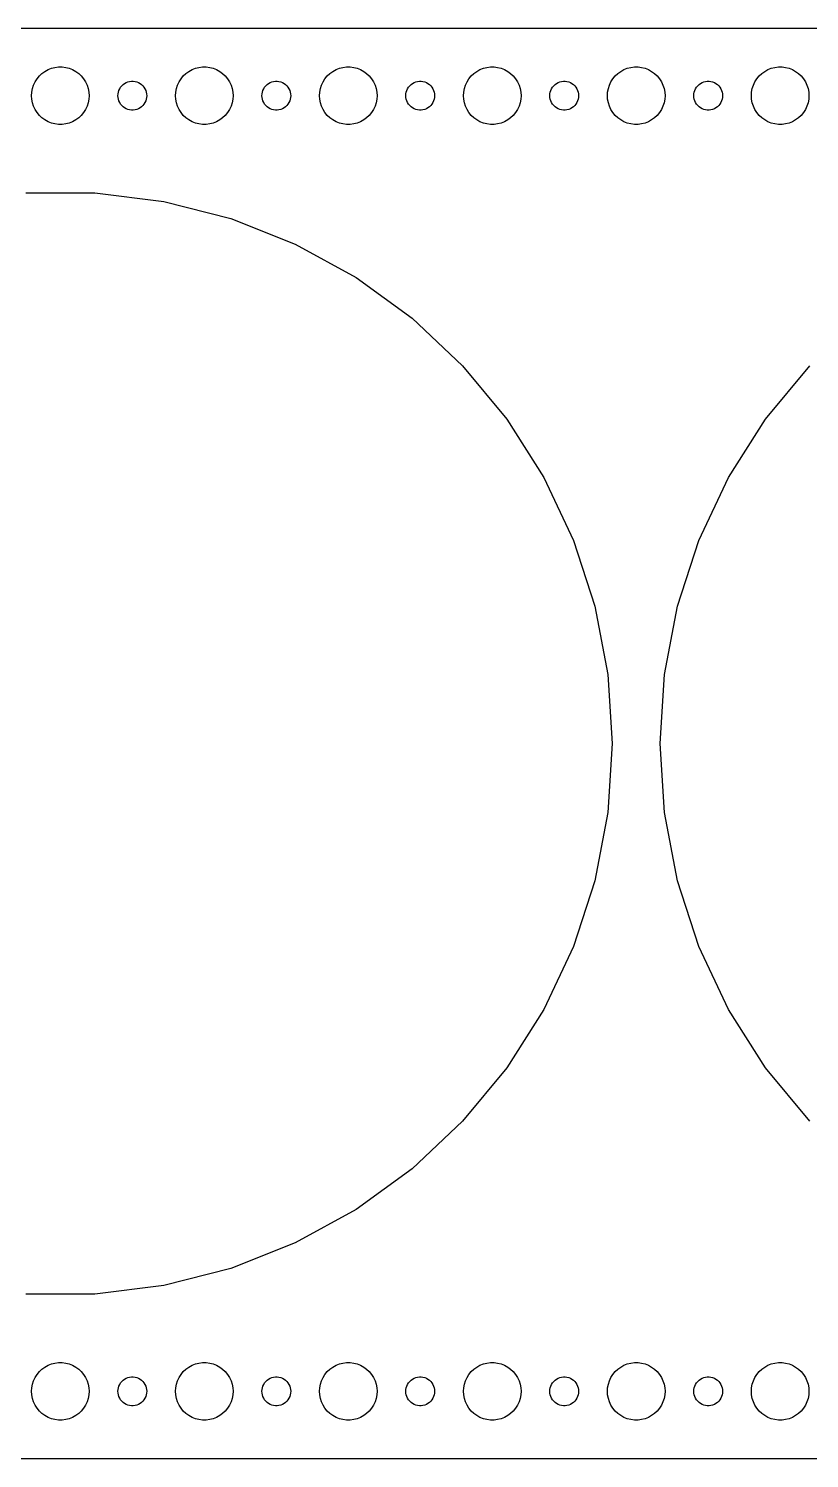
# Model space of a CAD drawing. Header units: metres. Extents: x -307 to 307, y -74 to 74.
# Drawn here: x -3.3 to 78, y -74.5 to 74.5 of the extents above; entities that cross this region are included whole.
import ezdxf

# ---------------------------------------------------------------- set-up
doc = ezdxf.new("R2010")
doc.units = ezdxf.units.M

msp = doc.modelspace()

# ---------------------------------------------------------------- linework, layer by layer
for p, q in [((302.314, 74.4901), (-302.314, 74.4901)), ((-1.9123, 69.8115), (-1.6075, 70.033)), ((-1.6075, 70.033), (-1.2773, 70.2145)), ((-1.2773, 70.2145), (-0.927, 70.3532)), ((-0.927, 70.3532), (-0.5621, 70.4469)), ((-0.5621, 70.4469), (-0.1884, 70.4941)), ((-0.1884, 70.4941), (0.1884, 70.4941)), ((0.1884, 70.4941), (0.5621, 70.4469)), ((0.5621, 70.4469), (0.927, 70.3532)), ((0.927, 70.3532), (1.2773, 70.2145)), ((1.2773, 70.2145), (1.6075, 70.033)), ((1.6075, 70.033), (1.9123, 69.8115)), ((13.0877, 69.8115), (13.3925, 70.033)), ((13.3925, 70.033), (13.7227, 70.2145)), ((13.7227, 70.2145), (14.0729, 70.3532)), ((14.0729, 70.3532), (14.4379, 70.4469)), ((14.4379, 70.4469), (14.8116, 70.4941)), ((14.8116, 70.4941), (15.1884, 70.4941)), ((15.1884, 70.4941), (15.5621, 70.4469)), ((15.5621, 70.4469), (15.927, 70.3532)), ((15.927, 70.3532), (16.2773, 70.2145)), ((16.2773, 70.2145), (16.6075, 70.033)), ((16.6075, 70.033), (16.9123, 69.8115)), ((28.0877, 69.8115), (28.3925, 70.033)), ((28.3925, 70.033), (28.7227, 70.2145)), ((28.7227, 70.2145), (29.0729, 70.3532)), ((29.0729, 70.3532), (29.4379, 70.4469)), ((29.4379, 70.4469), (29.8116, 70.4941)), ((29.8116, 70.4941), (30.1884, 70.4941)), ((30.1884, 70.4941), (30.5621, 70.4469)), ((30.5621, 70.4469), (30.927, 70.3532)), ((30.927, 70.3532), (31.2773, 70.2145)), ((31.2773, 70.2145), (31.6075, 70.033)), ((31.6075, 70.033), (31.9123, 69.8115)), ((43.0877, 69.8115), (43.3925, 70.033)), ((43.3925, 70.033), (43.7227, 70.2145)), ((43.7227, 70.2145), (44.0729, 70.3532)), ((44.0729, 70.3532), (44.4379, 70.4469)), ((44.4379, 70.4469), (44.8116, 70.4941)), ((44.8116, 70.4941), (45.1884, 70.4941)), ((45.1884, 70.4941), (45.5621, 70.4469)), ((45.5621, 70.4469), (45.927, 70.3532)), ((45.927, 70.3532), (46.2773, 70.2145)), ((46.2773, 70.2145), (46.6075, 70.033)), ((46.6075, 70.033), (46.9123, 69.8115)), ((58.0877, 69.8115), (58.3925, 70.033)), ((58.3925, 70.033), (58.7227, 70.2145)), ((58.7227, 70.2145), (59.0729, 70.3532)), ((59.0729, 70.3532), (59.4379, 70.4469)), ((59.4379, 70.4469), (59.8116, 70.4941)), ((59.8116, 70.4941), (60.1884, 70.4941)), ((60.1884, 70.4941), (60.5621, 70.4469)), ((60.5621, 70.4469), (60.927, 70.3532)), ((60.927, 70.3532), (61.2773, 70.2145)), ((61.2773, 70.2145), (61.6075, 70.033)), ((61.6075, 70.033), (61.9123, 69.8115)), ((73.0877, 69.8115), (73.3925, 70.033)), ((73.3925, 70.033), (73.7227, 70.2145)), ((73.7227, 70.2145), (74.073, 70.3532)), ((74.073, 70.3532), (74.4379, 70.4469)), ((74.4379, 70.4469), (74.8116, 70.4941)), ((74.8116, 70.4941), (75.1884, 70.4941)), ((75.1884, 70.4941), (75.5621, 70.4469)), ((75.5621, 70.4469), (75.927, 70.3532)), ((75.927, 70.3532), (76.2773, 70.2145)), ((76.2773, 70.2145), (76.6075, 70.033)), ((76.6075, 70.033), (76.9123, 69.8115)), ((-2.9057, 68.2461), (-2.7893, 68.6044)), ((-2.7893, 68.6044), (-2.6289, 68.9453)), ((-2.6289, 68.9453), (-2.427, 69.2634)), ((-2.427, 69.2634), (-2.1869, 69.5536)), ((-2.1869, 69.5536), (-1.9123, 69.8115)), ((1.9123, 69.8115), (2.1869, 69.5536)), ((2.1869, 69.5536), (2.427, 69.2634)), ((2.427, 69.2634), (2.6289, 68.9453)), ((2.6289, 68.9453), (2.7893, 68.6044)), ((2.7893, 68.6044), (2.9057, 68.2461)), ((6.4065, 68.5268), (6.5438, 68.6558)), ((6.5438, 68.6558), (6.6963, 68.7665)), ((6.6963, 68.7665), (6.8613, 68.8572)), ((6.8613, 68.8572), (7.0365, 68.9266)), ((7.0365, 68.9266), (7.2189, 68.9734)), ((7.2189, 68.9734), (7.4058, 68.997)), ((7.4058, 68.997), (7.5942, 68.997)), ((7.5942, 68.997), (7.7811, 68.9734)), ((7.7811, 68.9734), (7.9635, 68.9266)), ((7.9635, 68.9266), (8.1387, 68.8572)), ((8.1387, 68.8572), (8.3037, 68.7665)), ((8.3037, 68.7665), (8.4561, 68.6558)), ((8.4561, 68.6558), (8.5934, 68.5268)), ((12.0942, 68.2461), (12.2107, 68.6044)), ((12.2107, 68.6044), (12.3711, 68.9453)), ((12.3711, 68.9453), (12.5729, 69.2634)), ((12.5729, 69.2634), (12.8131, 69.5536)), ((12.8131, 69.5536), (13.0877, 69.8115)), ((16.9123, 69.8115), (17.1869, 69.5536)), ((17.1869, 69.5536), (17.427, 69.2634)), ((17.427, 69.2634), (17.6289, 68.9453)), ((17.6289, 68.9453), (17.7893, 68.6044)), ((17.7893, 68.6044), (17.9057, 68.2461)), ((21.4065, 68.5268), (21.5439, 68.6558)), ((21.5439, 68.6558), (21.6963, 68.7665)), ((21.6963, 68.7665), (21.8613, 68.8572)), ((21.8613, 68.8572), (22.0365, 68.9266)), ((22.0365, 68.9266), (22.2189, 68.9734)), ((22.2189, 68.9734), (22.4058, 68.997)), ((22.4058, 68.997), (22.5942, 68.997)), ((22.5942, 68.997), (22.7811, 68.9734)), ((22.7811, 68.9734), (22.9635, 68.9266)), ((22.9635, 68.9266), (23.1387, 68.8572)), ((23.1387, 68.8572), (23.3037, 68.7665)), ((23.3037, 68.7665), (23.4561, 68.6558)), ((23.4561, 68.6558), (23.5934, 68.5268)), ((27.0942, 68.2461), (27.2107, 68.6044)), ((27.2107, 68.6044), (27.3711, 68.9453)), ((27.3711, 68.9453), (27.5729, 69.2634)), ((27.5729, 69.2634), (27.8131, 69.5536)), ((27.8131, 69.5536), (28.0877, 69.8115)), ((31.9123, 69.8115), (32.1869, 69.5536)), ((32.1869, 69.5536), (32.427, 69.2634)), ((32.427, 69.2634), (32.6289, 68.9453)), ((32.6289, 68.9453), (32.7893, 68.6044)), ((32.7893, 68.6044), (32.9057, 68.2461)), ((36.4065, 68.5268), (36.5439, 68.6558)), ((36.5439, 68.6558), (36.6963, 68.7665)), ((36.6963, 68.7665), (36.8613, 68.8572)), ((36.8613, 68.8572), (37.0365, 68.9266)), ((37.0365, 68.9266), (37.2189, 68.9734)), ((37.2189, 68.9734), (37.4058, 68.997)), ((37.4058, 68.997), (37.5942, 68.997)), ((37.5942, 68.997), (37.7811, 68.9734)), ((37.7811, 68.9734), (37.9635, 68.9266)), ((37.9635, 68.9266), (38.1387, 68.8572)), ((38.1387, 68.8572), (38.3037, 68.7665)), ((38.3037, 68.7665), (38.4561, 68.6558)), ((38.4561, 68.6558), (38.5934, 68.5268)), ((42.0942, 68.2461), (42.2107, 68.6044)), ((42.2107, 68.6044), (42.3711, 68.9453)), ((42.3711, 68.9453), (42.5729, 69.2634)), ((42.5729, 69.2634), (42.8131, 69.5536)), ((42.8131, 69.5536), (43.0877, 69.8115)), ((46.9123, 69.8115), (47.1869, 69.5536)), ((47.1869, 69.5536), (47.427, 69.2634)), ((47.427, 69.2634), (47.6289, 68.9453)), ((47.6289, 68.9453), (47.7893, 68.6044)), ((47.7893, 68.6044), (47.9057, 68.2461)), ((51.4065, 68.5268), (51.5439, 68.6558)), ((51.5439, 68.6558), (51.6963, 68.7665)), ((51.6963, 68.7665), (51.8613, 68.8572)), ((51.8613, 68.8572), (52.0365, 68.9266)), ((52.0365, 68.9266), (52.2189, 68.9734)), ((52.2189, 68.9734), (52.4058, 68.997)), ((52.4058, 68.997), (52.5942, 68.997)), ((52.5942, 68.997), (52.7811, 68.9734)), ((52.7811, 68.9734), (52.9635, 68.9266)), ((52.9635, 68.9266), (53.1387, 68.8572)), ((53.1387, 68.8572), (53.3037, 68.7665)), ((53.3037, 68.7665), (53.4561, 68.6558)), ((53.4561, 68.6558), (53.5934, 68.5268)), ((57.0942, 68.2461), (57.2107, 68.6044)), ((57.2107, 68.6044), (57.3711, 68.9453)), ((57.3711, 68.9453), (57.5729, 69.2634)), ((57.5729, 69.2634), (57.8131, 69.5536)), ((57.8131, 69.5536), (58.0877, 69.8115)), ((61.9123, 69.8115), (62.1869, 69.5536)), ((62.1869, 69.5536), (62.427, 69.2634)), ((62.427, 69.2634), (62.6289, 68.9453)), ((62.6289, 68.9453), (62.7893, 68.6044)), ((62.7893, 68.6044), (62.9057, 68.2461)), ((66.4065, 68.5268), (66.5439, 68.6558)), ((66.5439, 68.6558), (66.6963, 68.7665)), ((66.6963, 68.7665), (66.8613, 68.8572)), ((66.8613, 68.8572), (67.0365, 68.9266)), ((67.0365, 68.9266), (67.2189, 68.9734)), ((67.2189, 68.9734), (67.4058, 68.997)), ((67.4058, 68.997), (67.5942, 68.997)), ((67.5942, 68.997), (67.7811, 68.9734)), ((67.7811, 68.9734), (67.9635, 68.9266)), ((67.9635, 68.9266), (68.1387, 68.8572)), ((68.1387, 68.8572), (68.3037, 68.7665)), ((68.3037, 68.7665), (68.4561, 68.6558)), ((68.4561, 68.6558), (68.5934, 68.5268)), ((72.0943, 68.2461), (72.2107, 68.6044)), ((72.2107, 68.6044), (72.3711, 68.9453)), ((72.3711, 68.9453), (72.573, 69.2634)), ((72.573, 69.2634), (72.8131, 69.5536)), ((72.8131, 69.5536), (73.0877, 69.8115)), ((76.9123, 69.8115), (77.1869, 69.5536)), ((77.1869, 69.5536), (77.427, 69.2634)), ((77.427, 69.2634), (77.6289, 68.9453)), ((77.6289, 68.9453), (77.7893, 68.6044)), ((77.7893, 68.6044), (77.9057, 68.2461)), ((-3, 67.5), (-2.9763, 67.876)), ((-2.9763, 67.124), (-3, 67.5)), ((-2.9763, 67.876), (-2.9057, 68.2461)), ((-2.9057, 66.7539), (-2.9763, 67.124)), ((2.9057, 68.2461), (2.9763, 67.876)), ((2.9763, 67.124), (2.9057, 66.7539)), ((2.9763, 67.876), (3, 67.5)), ((3, 67.5), (2.9763, 67.124)), ((6, 67.5), (6.0118, 67.688)), ((6.0118, 67.312), (6, 67.5)), ((6.0118, 67.688), (6.0471, 67.873)), ((6.0471, 67.127), (6.0118, 67.312)), ((6.0471, 67.873), (6.1053, 68.0522)), ((6.1053, 66.9478), (6.0471, 67.127)), ((6.1053, 68.0522), (6.1855, 68.2226)), ((6.1855, 68.2226), (6.2865, 68.3817)), ((6.2865, 68.3817), (6.4065, 68.5268)), ((8.5934, 68.5268), (8.7135, 68.3817)), ((8.7135, 68.3817), (8.8145, 68.2226)), ((8.8145, 68.2226), (8.8947, 68.0522)), ((8.8947, 68.0522), (8.9529, 67.873)), ((8.9529, 67.127), (8.8947, 66.9478)), ((8.9529, 67.873), (8.9882, 67.688)), ((8.9882, 67.312), (8.9529, 67.127)), ((8.9882, 67.688), (9, 67.5)), ((9, 67.5), (8.9882, 67.312)), ((12, 67.5), (12.0237, 67.876)), ((12.0237, 67.124), (12, 67.5)), ((12.0237, 67.876), (12.0942, 68.2461)), ((12.0942, 66.7539), (12.0237, 67.124)), ((17.9057, 68.2461), (17.9763, 67.876)), ((17.9763, 67.124), (17.9057, 66.7539)), ((17.9763, 67.876), (18, 67.5)), ((18, 67.5), (17.9763, 67.124)), ((21, 67.5), (21.0118, 67.688)), ((21.0118, 67.312), (21, 67.5)), ((21.0118, 67.688), (21.0471, 67.873)), ((21.0471, 67.127), (21.0118, 67.312)), ((21.0471, 67.873), (21.1053, 68.0522)), ((21.1053, 66.9478), (21.0471, 67.127)), ((21.1053, 68.0522), (21.1855, 68.2226)), ((21.1855, 68.2226), (21.2865, 68.3817)), ((21.2865, 68.3817), (21.4065, 68.5268)), ((23.5934, 68.5268), (23.7135, 68.3817)), ((23.7135, 68.3817), (23.8145, 68.2226)), ((23.8145, 68.2226), (23.8947, 68.0522)), ((23.8947, 68.0522), (23.9529, 67.873)), ((23.9529, 67.127), (23.8947, 66.9478)), ((23.9529, 67.873), (23.9882, 67.688)), ((23.9882, 67.312), (23.9529, 67.127)), ((23.9882, 67.688), (24, 67.5)), ((24, 67.5), (23.9882, 67.312)), ((27, 67.5), (27.0237, 67.876)), ((27.0237, 67.124), (27, 67.5)), ((27.0237, 67.876), (27.0942, 68.2461)), ((27.0942, 66.7539), (27.0237, 67.124)), ((32.9057, 68.2461), (32.9763, 67.876)), ((32.9763, 67.124), (32.9057, 66.7539)), ((32.9763, 67.876), (33, 67.5)), ((33, 67.5), (32.9763, 67.124)), ((36, 67.5), (36.0118, 67.688)), ((36.0118, 67.312), (36, 67.5)), ((36.0118, 67.688), (36.0471, 67.873)), ((36.0471, 67.127), (36.0118, 67.312)), ((36.0471, 67.873), (36.1053, 68.0522)), ((36.1053, 66.9478), (36.0471, 67.127)), ((36.1053, 68.0522), (36.1855, 68.2226)), ((36.1855, 68.2226), (36.2865, 68.3817)), ((36.2865, 68.3817), (36.4065, 68.5268)), ((38.5934, 68.5268), (38.7135, 68.3817)), ((38.7135, 68.3817), (38.8145, 68.2226)), ((38.8145, 68.2226), (38.8947, 68.0522)), ((38.8947, 68.0522), (38.9529, 67.873)), ((38.9529, 67.127), (38.8947, 66.9478)), ((38.9529, 67.873), (38.9882, 67.688)), ((38.9882, 67.312), (38.9529, 67.127)), ((38.9882, 67.688), (39, 67.5)), ((39, 67.5), (38.9882, 67.312)), ((42, 67.5), (42.0237, 67.876)), ((42.0237, 67.124), (42, 67.5)), ((42.0237, 67.876), (42.0942, 68.2461)), ((42.0942, 66.7539), (42.0237, 67.124)), ((47.9057, 68.2461), (47.9763, 67.876)), ((47.9763, 67.124), (47.9057, 66.7539)), ((47.9763, 67.876), (48, 67.5)), ((48, 67.5), (47.9763, 67.124)), ((51, 67.5), (51.0118, 67.688)), ((51.0118, 67.312), (51, 67.5)), ((51.0118, 67.688), (51.0471, 67.873)), ((51.0471, 67.127), (51.0118, 67.312)), ((51.0471, 67.873), (51.1053, 68.0522)), ((51.1053, 66.9478), (51.0471, 67.127)), ((51.1053, 68.0522), (51.1855, 68.2226)), ((51.1855, 68.2226), (51.2865, 68.3817)), ((51.2865, 68.3817), (51.4065, 68.5268)), ((53.5934, 68.5268), (53.7135, 68.3817)), ((53.7135, 68.3817), (53.8145, 68.2226)), ((53.8145, 68.2226), (53.8947, 68.0522)), ((53.8947, 68.0522), (53.9529, 67.873)), ((53.9529, 67.127), (53.8947, 66.9478)), ((53.9529, 67.873), (53.9882, 67.688)), ((53.9882, 67.312), (53.9529, 67.127)), ((53.9882, 67.688), (54, 67.5)), ((54, 67.5), (53.9882, 67.312)), ((57, 67.5), (57.0237, 67.876)), ((57.0237, 67.124), (57, 67.5)), ((57.0237, 67.876), (57.0942, 68.2461)), ((57.0942, 66.7539), (57.0237, 67.124)), ((62.9057, 68.2461), (62.9763, 67.876)), ((62.9763, 67.124), (62.9057, 66.7539)), ((62.9763, 67.876), (63, 67.5)), ((63, 67.5), (62.9763, 67.124)), ((66, 67.5), (66.0118, 67.688)), ((66.0118, 67.312), (66, 67.5)), ((66.0118, 67.688), (66.0471, 67.873)), ((66.0471, 67.127), (66.0118, 67.312)), ((66.0471, 67.873), (66.1053, 68.0522)), ((66.1053, 66.9478), (66.0471, 67.127)), ((66.1053, 68.0522), (66.1855, 68.2226)), ((66.1855, 68.2226), (66.2865, 68.3817)), ((66.2865, 68.3817), (66.4065, 68.5268)), ((68.5934, 68.5268), (68.7135, 68.3817)), ((68.7135, 68.3817), (68.8145, 68.2226)), ((68.8145, 68.2226), (68.8947, 68.0522)), ((68.8947, 68.0522), (68.9529, 67.873)), ((68.9529, 67.127), (68.8947, 66.9478)), ((68.9529, 67.873), (68.9882, 67.688)), ((68.9882, 67.312), (68.9529, 67.127)), ((68.9882, 67.688), (69, 67.5)), ((69, 67.5), (68.9882, 67.312)), ((72, 67.5), (72.0237, 67.876)), ((72.0237, 67.124), (72, 67.5)), ((72.0237, 67.876), (72.0943, 68.2461)), ((72.0943, 66.7539), (72.0237, 67.124)), ((77.9057, 68.2461), (77.9763, 67.876)), ((77.9763, 67.124), (77.9057, 66.7539)), ((77.9763, 67.876), (78, 67.5)), ((78, 67.5), (77.9763, 67.124)), ((-2.7893, 66.3956), (-2.9057, 66.7539)), ((-2.6289, 66.0547), (-2.7893, 66.3956)), ((-2.427, 65.7366), (-2.6289, 66.0547)), ((-2.1869, 65.4464), (-2.427, 65.7366)), ((2.427, 65.7366), (2.1869, 65.4464)), ((2.6289, 66.0547), (2.427, 65.7366)), ((2.7893, 66.3956), (2.6289, 66.0547)), ((2.9057, 66.7539), (2.7893, 66.3956)), ((6.1855, 66.7774), (6.1053, 66.9478)), ((6.2865, 66.6183), (6.1855, 66.7774)), ((6.4065, 66.4732), (6.2865, 66.6183)), ((6.5438, 66.3442), (6.4065, 66.4732)), ((6.6963, 66.2335), (6.5438, 66.3442)), ((6.8613, 66.1428), (6.6963, 66.2335)), ((7.0365, 66.0734), (6.8613, 66.1428)), ((7.2189, 66.0266), (7.0365, 66.0734)), ((7.4058, 66.003), (7.2189, 66.0266)), ((7.5942, 66.003), (7.4058, 66.003)), ((7.7811, 66.0266), (7.5942, 66.003)), ((7.9635, 66.0734), (7.7811, 66.0266)), ((8.1387, 66.1428), (7.9635, 66.0734)), ((8.3037, 66.2335), (8.1387, 66.1428)), ((8.4561, 66.3442), (8.3037, 66.2335)), ((8.5934, 66.4732), (8.4561, 66.3442)), ((8.7135, 66.6183), (8.5934, 66.4732)), ((8.8145, 66.7774), (8.7135, 66.6183)), ((8.8947, 66.9478), (8.8145, 66.7774)), ((12.2107, 66.3956), (12.0942, 66.7539)), ((12.3711, 66.0547), (12.2107, 66.3956)), ((12.5729, 65.7366), (12.3711, 66.0547)), ((12.8131, 65.4464), (12.5729, 65.7366)), ((17.427, 65.7366), (17.1869, 65.4464)), ((17.6289, 66.0547), (17.427, 65.7366)), ((17.7893, 66.3956), (17.6289, 66.0547)), ((17.9057, 66.7539), (17.7893, 66.3956)), ((21.1855, 66.7774), (21.1053, 66.9478)), ((21.2865, 66.6183), (21.1855, 66.7774)), ((21.4065, 66.4732), (21.2865, 66.6183)), ((21.5439, 66.3442), (21.4065, 66.4732)), ((21.6963, 66.2335), (21.5439, 66.3442)), ((21.8613, 66.1428), (21.6963, 66.2335)), ((22.0365, 66.0734), (21.8613, 66.1428)), ((22.2189, 66.0266), (22.0365, 66.0734)), ((22.4058, 66.003), (22.2189, 66.0266)), ((22.5942, 66.003), (22.4058, 66.003)), ((22.7811, 66.0266), (22.5942, 66.003)), ((22.9635, 66.0734), (22.7811, 66.0266)), ((23.1387, 66.1428), (22.9635, 66.0734)), ((23.3037, 66.2335), (23.1387, 66.1428)), ((23.4561, 66.3442), (23.3037, 66.2335)), ((23.5934, 66.4732), (23.4561, 66.3442)), ((23.7135, 66.6183), (23.5934, 66.4732)), ((23.8145, 66.7774), (23.7135, 66.6183)), ((23.8947, 66.9478), (23.8145, 66.7774)), ((27.2107, 66.3956), (27.0942, 66.7539)), ((27.3711, 66.0547), (27.2107, 66.3956)), ((27.5729, 65.7366), (27.3711, 66.0547)), ((27.8131, 65.4464), (27.5729, 65.7366)), ((32.427, 65.7366), (32.1869, 65.4464)), ((32.6289, 66.0547), (32.427, 65.7366)), ((32.7893, 66.3956), (32.6289, 66.0547)), ((32.9057, 66.7539), (32.7893, 66.3956)), ((36.1855, 66.7774), (36.1053, 66.9478)), ((36.2865, 66.6183), (36.1855, 66.7774)), ((36.4065, 66.4732), (36.2865, 66.6183)), ((36.5439, 66.3442), (36.4065, 66.4732)), ((36.6963, 66.2335), (36.5439, 66.3442)), ((36.8613, 66.1428), (36.6963, 66.2335)), ((37.0365, 66.0734), (36.8613, 66.1428)), ((37.2189, 66.0266), (37.0365, 66.0734)), ((37.4058, 66.003), (37.2189, 66.0266)), ((37.5942, 66.003), (37.4058, 66.003)), ((37.7811, 66.0266), (37.5942, 66.003)), ((37.9635, 66.0734), (37.7811, 66.0266)), ((38.1387, 66.1428), (37.9635, 66.0734)), ((38.3037, 66.2335), (38.1387, 66.1428)), ((38.4561, 66.3442), (38.3037, 66.2335)), ((38.5934, 66.4732), (38.4561, 66.3442)), ((38.7135, 66.6183), (38.5934, 66.4732)), ((38.8145, 66.7774), (38.7135, 66.6183)), ((38.8947, 66.9478), (38.8145, 66.7774)), ((42.2107, 66.3956), (42.0942, 66.7539)), ((42.3711, 66.0547), (42.2107, 66.3956)), ((42.5729, 65.7366), (42.3711, 66.0547)), ((42.8131, 65.4464), (42.5729, 65.7366)), ((47.427, 65.7366), (47.1869, 65.4464)), ((47.6289, 66.0547), (47.427, 65.7366)), ((47.7893, 66.3956), (47.6289, 66.0547)), ((47.9057, 66.7539), (47.7893, 66.3956)), ((51.1855, 66.7774), (51.1053, 66.9478)), ((51.2865, 66.6183), (51.1855, 66.7774)), ((51.4065, 66.4732), (51.2865, 66.6183)), ((51.5439, 66.3442), (51.4065, 66.4732)), ((51.6963, 66.2335), (51.5439, 66.3442)), ((51.8613, 66.1428), (51.6963, 66.2335)), ((52.0365, 66.0734), (51.8613, 66.1428)), ((52.2189, 66.0266), (52.0365, 66.0734)), ((52.4058, 66.003), (52.2189, 66.0266)), ((52.5942, 66.003), (52.4058, 66.003)), ((52.7811, 66.0266), (52.5942, 66.003)), ((52.9635, 66.0734), (52.7811, 66.0266)), ((53.1387, 66.1428), (52.9635, 66.0734)), ((53.3037, 66.2335), (53.1387, 66.1428)), ((53.4561, 66.3442), (53.3037, 66.2335)), ((53.5934, 66.4732), (53.4561, 66.3442)), ((53.7135, 66.6183), (53.5934, 66.4732)), ((53.8145, 66.7774), (53.7135, 66.6183)), ((53.8947, 66.9478), (53.8145, 66.7774)), ((57.2107, 66.3956), (57.0942, 66.7539)), ((57.3711, 66.0547), (57.2107, 66.3956)), ((57.5729, 65.7366), (57.3711, 66.0547)), ((57.8131, 65.4464), (57.5729, 65.7366)), ((62.427, 65.7366), (62.1869, 65.4464)), ((62.6289, 66.0547), (62.427, 65.7366)), ((62.7893, 66.3956), (62.6289, 66.0547)), ((62.9057, 66.7539), (62.7893, 66.3956)), ((66.1855, 66.7774), (66.1053, 66.9478)), ((66.2865, 66.6183), (66.1855, 66.7774)), ((66.4065, 66.4732), (66.2865, 66.6183)), ((66.5439, 66.3442), (66.4065, 66.4732)), ((66.6963, 66.2335), (66.5439, 66.3442)), ((66.8613, 66.1428), (66.6963, 66.2335)), ((67.0365, 66.0734), (66.8613, 66.1428)), ((67.2189, 66.0266), (67.0365, 66.0734)), ((67.4058, 66.003), (67.2189, 66.0266)), ((67.5942, 66.003), (67.4058, 66.003)), ((67.7811, 66.0266), (67.5942, 66.003)), ((67.9635, 66.0734), (67.7811, 66.0266)), ((68.1387, 66.1428), (67.9635, 66.0734)), ((68.3037, 66.2335), (68.1387, 66.1428)), ((68.4561, 66.3442), (68.3037, 66.2335)), ((68.5934, 66.4732), (68.4561, 66.3442)), ((68.7135, 66.6183), (68.5934, 66.4732)), ((68.8145, 66.7774), (68.7135, 66.6183)), ((68.8947, 66.9478), (68.8145, 66.7774)), ((72.2107, 66.3956), (72.0943, 66.7539)), ((72.3711, 66.0547), (72.2107, 66.3956)), ((72.573, 65.7366), (72.3711, 66.0547)), ((72.8131, 65.4464), (72.573, 65.7366)), ((77.427, 65.7366), (77.1869, 65.4464)), ((77.6289, 66.0547), (77.427, 65.7366)), ((77.7893, 66.3956), (77.6289, 66.0547)), ((77.9057, 66.7539), (77.7893, 66.3956)), ((-1.9123, 65.1885), (-2.1869, 65.4464)), ((-1.6075, 64.967), (-1.9123, 65.1885)), ((-1.2773, 64.7855), (-1.6075, 64.967)), ((-0.927, 64.6468), (-1.2773, 64.7855)), ((-0.5621, 64.5531), (-0.927, 64.6468)), ((-0.1884, 64.5059), (-0.5621, 64.5531)), ((0.1884, 64.5059), (-0.1884, 64.5059)), ((0.5621, 64.5531), (0.1884, 64.5059)), ((0.927, 64.6468), (0.5621, 64.5531)), ((1.2773, 64.7855), (0.927, 64.6468)), ((1.6075, 64.967), (1.2773, 64.7855)), ((1.9123, 65.1885), (1.6075, 64.967)), ((2.1869, 65.4464), (1.9123, 65.1885)), ((13.0877, 65.1885), (12.8131, 65.4464)), ((13.3925, 64.967), (13.0877, 65.1885)), ((13.7227, 64.7855), (13.3925, 64.967)), ((14.0729, 64.6468), (13.7227, 64.7855)), ((14.4379, 64.5531), (14.0729, 64.6468)), ((14.8116, 64.5059), (14.4379, 64.5531)), ((15.1884, 64.5059), (14.8116, 64.5059)), ((15.5621, 64.5531), (15.1884, 64.5059)), ((15.927, 64.6468), (15.5621, 64.5531)), ((16.2773, 64.7855), (15.927, 64.6468)), ((16.6075, 64.967), (16.2773, 64.7855)), ((16.9123, 65.1885), (16.6075, 64.967)), ((17.1869, 65.4464), (16.9123, 65.1885)), ((28.0877, 65.1885), (27.8131, 65.4464)), ((28.3925, 64.967), (28.0877, 65.1885)), ((28.7227, 64.7855), (28.3925, 64.967)), ((29.0729, 64.6468), (28.7227, 64.7855)), ((29.4379, 64.5531), (29.0729, 64.6468)), ((29.8116, 64.5059), (29.4379, 64.5531)), ((30.1884, 64.5059), (29.8116, 64.5059)), ((30.5621, 64.5531), (30.1884, 64.5059)), ((30.927, 64.6468), (30.5621, 64.5531)), ((31.2773, 64.7855), (30.927, 64.6468)), ((31.6075, 64.967), (31.2773, 64.7855)), ((31.9123, 65.1885), (31.6075, 64.967)), ((32.1869, 65.4464), (31.9123, 65.1885)), ((43.0877, 65.1885), (42.8131, 65.4464)), ((43.3925, 64.967), (43.0877, 65.1885)), ((43.7227, 64.7855), (43.3925, 64.967)), ((44.0729, 64.6468), (43.7227, 64.7855)), ((44.4379, 64.5531), (44.0729, 64.6468)), ((44.8116, 64.5059), (44.4379, 64.5531)), ((45.1884, 64.5059), (44.8116, 64.5059)), ((45.5621, 64.5531), (45.1884, 64.5059)), ((45.927, 64.6468), (45.5621, 64.5531)), ((46.2773, 64.7855), (45.927, 64.6468)), ((46.6075, 64.967), (46.2773, 64.7855)), ((46.9123, 65.1885), (46.6075, 64.967)), ((47.1869, 65.4464), (46.9123, 65.1885)), ((58.0877, 65.1885), (57.8131, 65.4464)), ((58.3925, 64.967), (58.0877, 65.1885)), ((58.7227, 64.7855), (58.3925, 64.967)), ((59.0729, 64.6468), (58.7227, 64.7855)), ((59.4379, 64.5531), (59.0729, 64.6468)), ((59.8116, 64.5059), (59.4379, 64.5531)), ((60.1884, 64.5059), (59.8116, 64.5059)), ((60.5621, 64.5531), (60.1884, 64.5059)), ((60.927, 64.6468), (60.5621, 64.5531)), ((61.2773, 64.7855), (60.927, 64.6468)), ((61.6075, 64.967), (61.2773, 64.7855)), ((61.9123, 65.1885), (61.6075, 64.967)), ((62.1869, 65.4464), (61.9123, 65.1885)), ((73.0877, 65.1885), (72.8131, 65.4464)), ((73.3925, 64.967), (73.0877, 65.1885)), ((73.7227, 64.7855), (73.3925, 64.967)), ((74.073, 64.6468), (73.7227, 64.7855)), ((74.4379, 64.5531), (74.073, 64.6468)), ((74.8116, 64.5059), (74.4379, 64.5531)), ((75.1884, 64.5059), (74.8116, 64.5059)), ((75.5621, 64.5531), (75.1884, 64.5059)), ((75.927, 64.6468), (75.5621, 64.5531)), ((76.2773, 64.7855), (75.927, 64.6468)), ((76.6075, 64.967), (76.2773, 64.7855)), ((76.9123, 65.1885), (76.6075, 64.967)), ((77.1869, 65.4464), (76.9123, 65.1885)), ((-3.6104, 57.3865), (3.6104, 57.3865)), ((3.6104, 57.3865), (10.7744, 56.4815)), ((10.7744, 56.4815), (17.7685, 54.6857)), ((17.7685, 54.6857), (24.4823, 52.0276)), ((24.4823, 52.0276), (30.81, 48.5488)), ((30.81, 48.5488), (36.6519, 44.3045)), ((36.6519, 44.3045), (41.9157, 39.3615)), ((41.9157, 39.3615), (46.5185, 33.7977)), ((73.4815, 33.7977), (78.0843, 39.3615)), ((46.5185, 33.7977), (50.3876, 27.7008)), ((69.6124, 27.7008), (73.4815, 33.7977)), ((50.3876, 27.7008), (53.4621, 21.1672)), ((66.5378, 21.1672), (69.6124, 27.7008)), ((53.4621, 21.1672), (55.6935, 14.2997)), ((64.3065, 14.2997), (66.5378, 21.1672)), ((55.6935, 14.2997), (57.0466, 7.2066)), ((62.9534, 7.2066), (64.3065, 14.2997)), ((57.0466, 7.2066), (57.5, 0)), ((62.5, 0), (62.9534, 7.2066)), ((57.5, 0), (57.0466, -7.2066)), ((62.9534, -7.2066), (62.5, 0)), ((57.0466, -7.2066), (55.6935, -14.2997)), ((64.3065, -14.2997), (62.9534, -7.2066)), ((55.6935, -14.2997), (53.4621, -21.1672)), ((66.5378, -21.1672), (64.3065, -14.2997)), ((53.4621, -21.1672), (50.3876, -27.7008)), ((69.6124, -27.7008), (66.5378, -21.1672)), ((50.3876, -27.7008), (46.5185, -33.7977)), ((73.4815, -33.7977), (69.6124, -27.7008)), ((46.5185, -33.7977), (41.9157, -39.3615)), ((78.0843, -39.3615), (73.4815, -33.7977)), ((41.9157, -39.3615), (36.6519, -44.3045)), ((36.6519, -44.3045), (30.81, -48.5488)), ((30.81, -48.5488), (24.4823, -52.0276)), ((24.4823, -52.0276), (17.7685, -54.6857)), ((17.7685, -54.6857), (10.7744, -56.4815)), ((10.7744, -56.4815), (3.6104, -57.3865)), ((3.6104, -57.3865), (-3.6104, -57.3865)), ((-2.427, -65.7366), (-2.1869, -65.4464)), ((-2.1869, -65.4464), (-1.9123, -65.1885)), ((-1.9123, -65.1885), (-1.6075, -64.967)), ((-1.6075, -64.967), (-1.2773, -64.7855)), ((-1.2773, -64.7855), (-0.927, -64.6468)), ((-0.927, -64.6468), (-0.5621, -64.5531)), ((-0.5621, -64.5531), (-0.1884, -64.5059)), ((-0.1884, -64.5059), (0.1884, -64.5059)), ((0.1884, -64.5059), (0.5621, -64.5531)), ((0.5621, -64.5531), (0.927, -64.6468)), ((0.927, -64.6468), (1.2773, -64.7855)), ((1.2773, -64.7855), (1.6075, -64.967)), ((1.6075, -64.967), (1.9123, -65.1885)), ((1.9123, -65.1885), (2.1869, -65.4464)), ((2.1869, -65.4464), (2.427, -65.7366)), ((12.5729, -65.7366), (12.8131, -65.4464)), ((12.8131, -65.4464), (13.0877, -65.1885)), ((13.0877, -65.1885), (13.3925, -64.967)), ((13.3925, -64.967), (13.7227, -64.7855)), ((13.7227, -64.7855), (14.0729, -64.6468)), ((14.0729, -64.6468), (14.4379, -64.5531)), ((14.4379, -64.5531), (14.8116, -64.5059)), ((14.8116, -64.5059), (15.1884, -64.5059)), ((15.1884, -64.5059), (15.5621, -64.5531)), ((15.5621, -64.5531), (15.927, -64.6468)), ((15.927, -64.6468), (16.2773, -64.7855)), ((16.2773, -64.7855), (16.6075, -64.967)), ((16.6075, -64.967), (16.9123, -65.1885)), ((16.9123, -65.1885), (17.1869, -65.4464)), ((17.1869, -65.4464), (17.427, -65.7366)), ((27.5729, -65.7366), (27.8131, -65.4464)), ((27.8131, -65.4464), (28.0877, -65.1885)), ((28.0877, -65.1885), (28.3925, -64.967)), ((28.3925, -64.967), (28.7227, -64.7855)), ((28.7227, -64.7855), (29.0729, -64.6468)), ((29.0729, -64.6468), (29.4379, -64.5531)), ((29.4379, -64.5531), (29.8116, -64.5059)), ((29.8116, -64.5059), (30.1884, -64.5059)), ((30.1884, -64.5059), (30.5621, -64.5531)), ((30.5621, -64.5531), (30.927, -64.6468)), ((30.927, -64.6468), (31.2773, -64.7855)), ((31.2773, -64.7855), (31.6075, -64.967)), ((31.6075, -64.967), (31.9123, -65.1885)), ((31.9123, -65.1885), (32.1869, -65.4464)), ((32.1869, -65.4464), (32.427, -65.7366)), ((42.5729, -65.7366), (42.8131, -65.4464)), ((42.8131, -65.4464), (43.0877, -65.1885)), ((43.0877, -65.1885), (43.3925, -64.967)), ((43.3925, -64.967), (43.7227, -64.7855)), ((43.7227, -64.7855), (44.0729, -64.6468)), ((44.0729, -64.6468), (44.4379, -64.5531)), ((44.4379, -64.5531), (44.8116, -64.5059)), ((44.8116, -64.5059), (45.1884, -64.5059)), ((45.1884, -64.5059), (45.5621, -64.5531)), ((45.5621, -64.5531), (45.927, -64.6468)), ((45.927, -64.6468), (46.2773, -64.7855)), ((46.2773, -64.7855), (46.6075, -64.967)), ((46.6075, -64.967), (46.9123, -65.1885)), ((46.9123, -65.1885), (47.1869, -65.4464)), ((47.1869, -65.4464), (47.427, -65.7366)), ((57.5729, -65.7366), (57.8131, -65.4464)), ((57.8131, -65.4464), (58.0877, -65.1885)), ((58.0877, -65.1885), (58.3925, -64.967)), ((58.3925, -64.967), (58.7227, -64.7855)), ((58.7227, -64.7855), (59.0729, -64.6468)), ((59.0729, -64.6468), (59.4379, -64.5531)), ((59.4379, -64.5531), (59.8116, -64.5059)), ((59.8116, -64.5059), (60.1884, -64.5059)), ((60.1884, -64.5059), (60.5621, -64.5531)), ((60.5621, -64.5531), (60.927, -64.6468)), ((60.927, -64.6468), (61.2773, -64.7855)), ((61.2773, -64.7855), (61.6075, -64.967)), ((61.6075, -64.967), (61.9123, -65.1885)), ((61.9123, -65.1885), (62.1869, -65.4464)), ((62.1869, -65.4464), (62.427, -65.7366)), ((72.573, -65.7366), (72.8131, -65.4464)), ((72.8131, -65.4464), (73.0877, -65.1885)), ((73.0877, -65.1885), (73.3925, -64.967)), ((73.3925, -64.967), (73.7227, -64.7855)), ((73.7227, -64.7855), (74.073, -64.6468)), ((74.073, -64.6468), (74.4379, -64.5531)), ((74.4379, -64.5531), (74.8116, -64.5059)), ((74.8116, -64.5059), (75.1884, -64.5059)), ((75.1884, -64.5059), (75.5621, -64.5531)), ((75.5621, -64.5531), (75.927, -64.6468)), ((75.927, -64.6468), (76.2773, -64.7855)), ((76.2773, -64.7855), (76.6075, -64.967)), ((76.6075, -64.967), (76.9123, -65.1885)), ((76.9123, -65.1885), (77.1869, -65.4464)), ((77.1869, -65.4464), (77.427, -65.7366)), ((-2.9763, -67.124), (-2.9057, -66.7539)), ((-2.9057, -66.7539), (-2.7893, -66.3956)), ((-2.7893, -66.3956), (-2.6289, -66.0547)), ((-2.6289, -66.0547), (-2.427, -65.7366)), ((2.427, -65.7366), (2.6289, -66.0547)), ((2.6289, -66.0547), (2.7893, -66.3956)), ((2.7893, -66.3956), (2.9057, -66.7539)), ((2.9057, -66.7539), (2.9763, -67.124)), ((6.0471, -67.127), (6.1053, -66.9478)), ((6.1053, -66.9478), (6.1855, -66.7774)), ((6.1855, -66.7774), (6.2865, -66.6183)), ((6.2865, -66.6183), (6.4065, -66.4732)), ((6.4065, -66.4732), (6.5438, -66.3442)), ((6.5438, -66.3442), (6.6963, -66.2335)), ((6.6963, -66.2335), (6.8613, -66.1428)), ((6.8613, -66.1428), (7.0365, -66.0734)), ((7.0365, -66.0734), (7.2189, -66.0266)), ((7.2189, -66.0266), (7.4058, -66.003)), ((7.4058, -66.003), (7.5942, -66.003)), ((7.5942, -66.003), (7.7811, -66.0266)), ((7.7811, -66.0266), (7.9635, -66.0734)), ((7.9635, -66.0734), (8.1387, -66.1428)), ((8.1387, -66.1428), (8.3037, -66.2335)), ((8.3037, -66.2335), (8.4561, -66.3442)), ((8.4561, -66.3442), (8.5934, -66.4732)), ((8.5934, -66.4732), (8.7135, -66.6183)), ((8.7135, -66.6183), (8.8145, -66.7774)), ((8.8145, -66.7774), (8.8947, -66.9478)), ((8.8947, -66.9478), (8.9529, -67.127)), ((12.0237, -67.124), (12.0942, -66.7539)), ((12.0942, -66.7539), (12.2107, -66.3956)), ((12.2107, -66.3956), (12.3711, -66.0547)), ((12.3711, -66.0547), (12.5729, -65.7366)), ((17.427, -65.7366), (17.6289, -66.0547)), ((17.6289, -66.0547), (17.7893, -66.3956)), ((17.7893, -66.3956), (17.9057, -66.7539)), ((17.9057, -66.7539), (17.9763, -67.124)), ((21.0471, -67.127), (21.1053, -66.9478)), ((21.1053, -66.9478), (21.1855, -66.7774)), ((21.1855, -66.7774), (21.2865, -66.6183)), ((21.2865, -66.6183), (21.4065, -66.4732)), ((21.4065, -66.4732), (21.5439, -66.3442)), ((21.5439, -66.3442), (21.6963, -66.2335)), ((21.6963, -66.2335), (21.8613, -66.1428)), ((21.8613, -66.1428), (22.0365, -66.0734)), ((22.0365, -66.0734), (22.2189, -66.0266)), ((22.2189, -66.0266), (22.4058, -66.003)), ((22.4058, -66.003), (22.5942, -66.003)), ((22.5942, -66.003), (22.7811, -66.0266)), ((22.7811, -66.0266), (22.9635, -66.0734)), ((22.9635, -66.0734), (23.1387, -66.1428)), ((23.1387, -66.1428), (23.3037, -66.2335)), ((23.3037, -66.2335), (23.4561, -66.3442)), ((23.4561, -66.3442), (23.5934, -66.4732)), ((23.5934, -66.4732), (23.7135, -66.6183)), ((23.7135, -66.6183), (23.8145, -66.7774)), ((23.8145, -66.7774), (23.8947, -66.9478)), ((23.8947, -66.9478), (23.9529, -67.127)), ((27.0237, -67.124), (27.0942, -66.7539)), ((27.0942, -66.7539), (27.2107, -66.3956)), ((27.2107, -66.3956), (27.3711, -66.0547)), ((27.3711, -66.0547), (27.5729, -65.7366)), ((32.427, -65.7366), (32.6289, -66.0547)), ((32.6289, -66.0547), (32.7893, -66.3956)), ((32.7893, -66.3956), (32.9057, -66.7539)), ((32.9057, -66.7539), (32.9763, -67.124)), ((36.0471, -67.127), (36.1053, -66.9478)), ((36.1053, -66.9478), (36.1855, -66.7774)), ((36.1855, -66.7774), (36.2865, -66.6183)), ((36.2865, -66.6183), (36.4065, -66.4732)), ((36.4065, -66.4732), (36.5439, -66.3442)), ((36.5439, -66.3442), (36.6963, -66.2335)), ((36.6963, -66.2335), (36.8613, -66.1428)), ((36.8613, -66.1428), (37.0365, -66.0734)), ((37.0365, -66.0734), (37.2189, -66.0266)), ((37.2189, -66.0266), (37.4058, -66.003)), ((37.4058, -66.003), (37.5942, -66.003)), ((37.5942, -66.003), (37.7811, -66.0266)), ((37.7811, -66.0266), (37.9635, -66.0734)), ((37.9635, -66.0734), (38.1387, -66.1428)), ((38.1387, -66.1428), (38.3037, -66.2335)), ((38.3037, -66.2335), (38.4561, -66.3442)), ((38.4561, -66.3442), (38.5934, -66.4732)), ((38.5934, -66.4732), (38.7135, -66.6183)), ((38.7135, -66.6183), (38.8145, -66.7774)), ((38.8145, -66.7774), (38.8947, -66.9478)), ((38.8947, -66.9478), (38.9529, -67.127)), ((42.0237, -67.124), (42.0942, -66.7539)), ((42.0942, -66.7539), (42.2107, -66.3956)), ((42.2107, -66.3956), (42.3711, -66.0547)), ((42.3711, -66.0547), (42.5729, -65.7366)), ((47.427, -65.7366), (47.6289, -66.0547)), ((47.6289, -66.0547), (47.7893, -66.3956)), ((47.7893, -66.3956), (47.9057, -66.7539)), ((47.9057, -66.7539), (47.9763, -67.124)), ((51.0471, -67.127), (51.1053, -66.9478)), ((51.1053, -66.9478), (51.1855, -66.7774)), ((51.1855, -66.7774), (51.2865, -66.6183)), ((51.2865, -66.6183), (51.4065, -66.4732)), ((51.4065, -66.4732), (51.5439, -66.3442)), ((51.5439, -66.3442), (51.6963, -66.2335)), ((51.6963, -66.2335), (51.8613, -66.1428)), ((51.8613, -66.1428), (52.0365, -66.0734)), ((52.0365, -66.0734), (52.2189, -66.0266)), ((52.2189, -66.0266), (52.4058, -66.003)), ((52.4058, -66.003), (52.5942, -66.003)), ((52.5942, -66.003), (52.7811, -66.0266)), ((52.7811, -66.0266), (52.9635, -66.0734)), ((52.9635, -66.0734), (53.1387, -66.1428)), ((53.1387, -66.1428), (53.3037, -66.2335)), ((53.3037, -66.2335), (53.4561, -66.3442)), ((53.4561, -66.3442), (53.5934, -66.4732)), ((53.5934, -66.4732), (53.7135, -66.6183)), ((53.7135, -66.6183), (53.8145, -66.7774)), ((53.8145, -66.7774), (53.8947, -66.9478)), ((53.8947, -66.9478), (53.9529, -67.127)), ((57.0237, -67.124), (57.0942, -66.7539)), ((57.0942, -66.7539), (57.2107, -66.3956)), ((57.2107, -66.3956), (57.3711, -66.0547)), ((57.3711, -66.0547), (57.5729, -65.7366)), ((62.427, -65.7366), (62.6289, -66.0547)), ((62.6289, -66.0547), (62.7893, -66.3956)), ((62.7893, -66.3956), (62.9057, -66.7539)), ((62.9057, -66.7539), (62.9763, -67.124)), ((66.0471, -67.127), (66.1053, -66.9478)), ((66.1053, -66.9478), (66.1855, -66.7774)), ((66.1855, -66.7774), (66.2865, -66.6183)), ((66.2865, -66.6183), (66.4065, -66.4732)), ((66.4065, -66.4732), (66.5439, -66.3442)), ((66.5439, -66.3442), (66.6963, -66.2335)), ((66.6963, -66.2335), (66.8613, -66.1428)), ((66.8613, -66.1428), (67.0365, -66.0734)), ((67.0365, -66.0734), (67.2189, -66.0266)), ((67.2189, -66.0266), (67.4058, -66.003)), ((67.4058, -66.003), (67.5942, -66.003)), ((67.5942, -66.003), (67.7811, -66.0266)), ((67.7811, -66.0266), (67.9635, -66.0734)), ((67.9635, -66.0734), (68.1387, -66.1428)), ((68.1387, -66.1428), (68.3037, -66.2335)), ((68.3037, -66.2335), (68.4561, -66.3442)), ((68.4561, -66.3442), (68.5934, -66.4732)), ((68.5934, -66.4732), (68.7135, -66.6183)), ((68.7135, -66.6183), (68.8145, -66.7774)), ((68.8145, -66.7774), (68.8947, -66.9478)), ((68.8947, -66.9478), (68.9529, -67.127)), ((72.0237, -67.124), (72.0943, -66.7539)), ((72.0943, -66.7539), (72.2107, -66.3956)), ((72.2107, -66.3956), (72.3711, -66.0547)), ((72.3711, -66.0547), (72.573, -65.7366)), ((77.427, -65.7366), (77.6289, -66.0547)), ((77.6289, -66.0547), (77.7893, -66.3956)), ((77.7893, -66.3956), (77.9057, -66.7539)), ((77.9057, -66.7539), (77.9763, -67.124)), ((-3, -67.5), (-2.9763, -67.124)), ((-2.9763, -67.876), (-3, -67.5)), ((-2.9057, -68.2461), (-2.9763, -67.876)), ((-2.7893, -68.6044), (-2.9057, -68.2461)), ((2.9057, -68.2461), (2.7893, -68.6044)), ((2.9763, -67.876), (2.9057, -68.2461)), ((2.9763, -67.124), (3, -67.5)), ((3, -67.5), (2.9763, -67.876)), ((6, -67.5), (6.0118, -67.312)), ((6.0118, -67.688), (6, -67.5)), ((6.0118, -67.312), (6.0471, -67.127)), ((6.0471, -67.873), (6.0118, -67.688)), ((6.1053, -68.0522), (6.0471, -67.873)), ((6.1855, -68.2226), (6.1053, -68.0522)), ((6.2865, -68.3817), (6.1855, -68.2226)), ((6.4065, -68.5268), (6.2865, -68.3817)), ((6.5438, -68.6558), (6.4065, -68.5268)), ((8.5934, -68.5268), (8.4561, -68.6558)), ((8.7135, -68.3817), (8.5934, -68.5268)), ((8.8145, -68.2226), (8.7135, -68.3817)), ((8.8947, -68.0522), (8.8145, -68.2226)), ((8.9529, -67.873), (8.8947, -68.0522)), ((8.9529, -67.127), (8.9882, -67.312)), ((8.9882, -67.688), (8.9529, -67.873)), ((8.9882, -67.312), (9, -67.5)), ((9, -67.5), (8.9882, -67.688)), ((12, -67.5), (12.0237, -67.124)), ((12.0237, -67.876), (12, -67.5)), ((12.0942, -68.2461), (12.0237, -67.876)), ((12.2107, -68.6044), (12.0942, -68.2461)), ((17.9057, -68.2461), (17.7893, -68.6044)), ((17.9763, -67.876), (17.9057, -68.2461)), ((17.9763, -67.124), (18, -67.5)), ((18, -67.5), (17.9763, -67.876)), ((21, -67.5), (21.0118, -67.312)), ((21.0118, -67.688), (21, -67.5)), ((21.0118, -67.312), (21.0471, -67.127)), ((21.0471, -67.873), (21.0118, -67.688)), ((21.1053, -68.0522), (21.0471, -67.873)), ((21.1855, -68.2226), (21.1053, -68.0522)), ((21.2865, -68.3817), (21.1855, -68.2226)), ((21.4065, -68.5268), (21.2865, -68.3817)), ((21.5439, -68.6558), (21.4065, -68.5268)), ((23.5934, -68.5268), (23.4561, -68.6558)), ((23.7135, -68.3817), (23.5934, -68.5268)), ((23.8145, -68.2226), (23.7135, -68.3817)), ((23.8947, -68.0522), (23.8145, -68.2226)), ((23.9529, -67.873), (23.8947, -68.0522)), ((23.9529, -67.127), (23.9882, -67.312)), ((23.9882, -67.688), (23.9529, -67.873)), ((23.9882, -67.312), (24, -67.5)), ((24, -67.5), (23.9882, -67.688)), ((27, -67.5), (27.0237, -67.124)), ((27.0237, -67.876), (27, -67.5)), ((27.0942, -68.2461), (27.0237, -67.876)), ((27.2107, -68.6044), (27.0942, -68.2461)), ((32.9057, -68.2461), (32.7893, -68.6044)), ((32.9763, -67.876), (32.9057, -68.2461)), ((32.9763, -67.124), (33, -67.5)), ((33, -67.5), (32.9763, -67.876)), ((36, -67.5), (36.0118, -67.312)), ((36.0118, -67.688), (36, -67.5)), ((36.0118, -67.312), (36.0471, -67.127)), ((36.0471, -67.873), (36.0118, -67.688)), ((36.1053, -68.0522), (36.0471, -67.873)), ((36.1855, -68.2226), (36.1053, -68.0522)), ((36.2865, -68.3817), (36.1855, -68.2226)), ((36.4065, -68.5268), (36.2865, -68.3817)), ((36.5439, -68.6558), (36.4065, -68.5268)), ((38.5934, -68.5268), (38.4561, -68.6558)), ((38.7135, -68.3817), (38.5934, -68.5268)), ((38.8145, -68.2226), (38.7135, -68.3817)), ((38.8947, -68.0522), (38.8145, -68.2226)), ((38.9529, -67.873), (38.8947, -68.0522)), ((38.9529, -67.127), (38.9882, -67.312)), ((38.9882, -67.688), (38.9529, -67.873)), ((38.9882, -67.312), (39, -67.5)), ((39, -67.5), (38.9882, -67.688)), ((42, -67.5), (42.0237, -67.124)), ((42.0237, -67.876), (42, -67.5)), ((42.0942, -68.2461), (42.0237, -67.876)), ((42.2107, -68.6044), (42.0942, -68.2461)), ((47.9057, -68.2461), (47.7893, -68.6044)), ((47.9763, -67.876), (47.9057, -68.2461)), ((47.9763, -67.124), (48, -67.5)), ((48, -67.5), (47.9763, -67.876)), ((51, -67.5), (51.0118, -67.312)), ((51.0118, -67.688), (51, -67.5)), ((51.0118, -67.312), (51.0471, -67.127)), ((51.0471, -67.873), (51.0118, -67.688)), ((51.1053, -68.0522), (51.0471, -67.873)), ((51.1855, -68.2226), (51.1053, -68.0522)), ((51.2865, -68.3817), (51.1855, -68.2226)), ((51.4065, -68.5268), (51.2865, -68.3817)), ((51.5439, -68.6558), (51.4065, -68.5268)), ((53.5934, -68.5268), (53.4561, -68.6558)), ((53.7135, -68.3817), (53.5934, -68.5268)), ((53.8145, -68.2226), (53.7135, -68.3817)), ((53.8947, -68.0522), (53.8145, -68.2226)), ((53.9529, -67.873), (53.8947, -68.0522)), ((53.9529, -67.127), (53.9882, -67.312)), ((53.9882, -67.688), (53.9529, -67.873)), ((53.9882, -67.312), (54, -67.5)), ((54, -67.5), (53.9882, -67.688)), ((57, -67.5), (57.0237, -67.124)), ((57.0237, -67.876), (57, -67.5)), ((57.0942, -68.2461), (57.0237, -67.876)), ((57.2107, -68.6044), (57.0942, -68.2461)), ((62.9057, -68.2461), (62.7893, -68.6044)), ((62.9763, -67.876), (62.9057, -68.2461)), ((62.9763, -67.124), (63, -67.5)), ((63, -67.5), (62.9763, -67.876)), ((66, -67.5), (66.0118, -67.312)), ((66.0118, -67.688), (66, -67.5)), ((66.0118, -67.312), (66.0471, -67.127)), ((66.0471, -67.873), (66.0118, -67.688)), ((66.1053, -68.0522), (66.0471, -67.873)), ((66.1855, -68.2226), (66.1053, -68.0522)), ((66.2865, -68.3817), (66.1855, -68.2226)), ((66.4065, -68.5268), (66.2865, -68.3817)), ((66.5439, -68.6558), (66.4065, -68.5268)), ((68.5934, -68.5268), (68.4561, -68.6558)), ((68.7135, -68.3817), (68.5934, -68.5268)), ((68.8145, -68.2226), (68.7135, -68.3817)), ((68.8947, -68.0522), (68.8145, -68.2226)), ((68.9529, -67.873), (68.8947, -68.0522)), ((68.9529, -67.127), (68.9882, -67.312)), ((68.9882, -67.688), (68.9529, -67.873)), ((68.9882, -67.312), (69, -67.5)), ((69, -67.5), (68.9882, -67.688)), ((72, -67.5), (72.0237, -67.124)), ((72.0237, -67.876), (72, -67.5)), ((72.0943, -68.2461), (72.0237, -67.876)), ((72.2107, -68.6044), (72.0943, -68.2461)), ((77.9057, -68.2461), (77.7893, -68.6044)), ((77.9763, -67.876), (77.9057, -68.2461)), ((77.9763, -67.124), (78, -67.5)), ((78, -67.5), (77.9763, -67.876)), ((-2.6289, -68.9453), (-2.7893, -68.6044)), ((-2.427, -69.2634), (-2.6289, -68.9453)), ((-2.1869, -69.5536), (-2.427, -69.2634)), ((-1.9123, -69.8115), (-2.1869, -69.5536)), ((-1.6075, -70.033), (-1.9123, -69.8115)), ((1.9123, -69.8115), (1.6075, -70.033)), ((2.1869, -69.5536), (1.9123, -69.8115)), ((2.427, -69.2634), (2.1869, -69.5536)), ((2.6289, -68.9453), (2.427, -69.2634)), ((2.7893, -68.6044), (2.6289, -68.9453)), ((6.6963, -68.7665), (6.5438, -68.6558)), ((6.8613, -68.8572), (6.6963, -68.7665)), ((7.0365, -68.9266), (6.8613, -68.8572)), ((7.2189, -68.9734), (7.0365, -68.9266)), ((7.4058, -68.997), (7.2189, -68.9734)), ((7.5942, -68.997), (7.4058, -68.997)), ((7.7811, -68.9734), (7.5942, -68.997)), ((7.9635, -68.9266), (7.7811, -68.9734)), ((8.1387, -68.8572), (7.9635, -68.9266)), ((8.3037, -68.7665), (8.1387, -68.8572)), ((8.4561, -68.6558), (8.3037, -68.7665)), ((12.3711, -68.9453), (12.2107, -68.6044)), ((12.5729, -69.2634), (12.3711, -68.9453)), ((12.8131, -69.5536), (12.5729, -69.2634)), ((13.0877, -69.8115), (12.8131, -69.5536)), ((13.3925, -70.033), (13.0877, -69.8115)), ((16.9123, -69.8115), (16.6075, -70.033)), ((17.1869, -69.5536), (16.9123, -69.8115)), ((17.427, -69.2634), (17.1869, -69.5536)), ((17.6289, -68.9453), (17.427, -69.2634)), ((17.7893, -68.6044), (17.6289, -68.9453)), ((21.6963, -68.7665), (21.5439, -68.6558)), ((21.8613, -68.8572), (21.6963, -68.7665)), ((22.0365, -68.9266), (21.8613, -68.8572)), ((22.2189, -68.9734), (22.0365, -68.9266)), ((22.4058, -68.997), (22.2189, -68.9734)), ((22.5942, -68.997), (22.4058, -68.997)), ((22.7811, -68.9734), (22.5942, -68.997)), ((22.9635, -68.9266), (22.7811, -68.9734)), ((23.1387, -68.8572), (22.9635, -68.9266)), ((23.3037, -68.7665), (23.1387, -68.8572)), ((23.4561, -68.6558), (23.3037, -68.7665)), ((27.3711, -68.9453), (27.2107, -68.6044)), ((27.5729, -69.2634), (27.3711, -68.9453)), ((27.8131, -69.5536), (27.5729, -69.2634)), ((28.0877, -69.8115), (27.8131, -69.5536)), ((28.3925, -70.033), (28.0877, -69.8115)), ((31.9123, -69.8115), (31.6075, -70.033)), ((32.1869, -69.5536), (31.9123, -69.8115)), ((32.427, -69.2634), (32.1869, -69.5536)), ((32.6289, -68.9453), (32.427, -69.2634)), ((32.7893, -68.6044), (32.6289, -68.9453)), ((36.6963, -68.7665), (36.5439, -68.6558)), ((36.8613, -68.8572), (36.6963, -68.7665)), ((37.0365, -68.9266), (36.8613, -68.8572)), ((37.2189, -68.9734), (37.0365, -68.9266)), ((37.4058, -68.997), (37.2189, -68.9734)), ((37.5942, -68.997), (37.4058, -68.997)), ((37.7811, -68.9734), (37.5942, -68.997)), ((37.9635, -68.9266), (37.7811, -68.9734)), ((38.1387, -68.8572), (37.9635, -68.9266)), ((38.3037, -68.7665), (38.1387, -68.8572)), ((38.4561, -68.6558), (38.3037, -68.7665)), ((42.3711, -68.9453), (42.2107, -68.6044)), ((42.5729, -69.2634), (42.3711, -68.9453)), ((42.8131, -69.5536), (42.5729, -69.2634)), ((43.0877, -69.8115), (42.8131, -69.5536)), ((43.3925, -70.033), (43.0877, -69.8115)), ((46.9123, -69.8115), (46.6075, -70.033)), ((47.1869, -69.5536), (46.9123, -69.8115)), ((47.427, -69.2634), (47.1869, -69.5536)), ((47.6289, -68.9453), (47.427, -69.2634)), ((47.7893, -68.6044), (47.6289, -68.9453)), ((51.6963, -68.7665), (51.5439, -68.6558)), ((51.8613, -68.8572), (51.6963, -68.7665)), ((52.0365, -68.9266), (51.8613, -68.8572)), ((52.2189, -68.9734), (52.0365, -68.9266)), ((52.4058, -68.997), (52.2189, -68.9734)), ((52.5942, -68.997), (52.4058, -68.997)), ((52.7811, -68.9734), (52.5942, -68.997)), ((52.9635, -68.9266), (52.7811, -68.9734)), ((53.1387, -68.8572), (52.9635, -68.9266)), ((53.3037, -68.7665), (53.1387, -68.8572)), ((53.4561, -68.6558), (53.3037, -68.7665)), ((57.3711, -68.9453), (57.2107, -68.6044)), ((57.5729, -69.2634), (57.3711, -68.9453)), ((57.8131, -69.5536), (57.5729, -69.2634)), ((58.0877, -69.8115), (57.8131, -69.5536)), ((58.3925, -70.033), (58.0877, -69.8115)), ((61.9123, -69.8115), (61.6075, -70.033)), ((62.1869, -69.5536), (61.9123, -69.8115)), ((62.427, -69.2634), (62.1869, -69.5536)), ((62.6289, -68.9453), (62.427, -69.2634)), ((62.7893, -68.6044), (62.6289, -68.9453)), ((66.6963, -68.7665), (66.5439, -68.6558)), ((66.8613, -68.8572), (66.6963, -68.7665)), ((67.0365, -68.9266), (66.8613, -68.8572)), ((67.2189, -68.9734), (67.0365, -68.9266)), ((67.4058, -68.997), (67.2189, -68.9734)), ((67.5942, -68.997), (67.4058, -68.997)), ((67.7811, -68.9734), (67.5942, -68.997)), ((67.9635, -68.9266), (67.7811, -68.9734)), ((68.1387, -68.8572), (67.9635, -68.9266)), ((68.3037, -68.7665), (68.1387, -68.8572)), ((68.4561, -68.6558), (68.3037, -68.7665)), ((72.3711, -68.9453), (72.2107, -68.6044)), ((72.573, -69.2634), (72.3711, -68.9453)), ((72.8131, -69.5536), (72.573, -69.2634)), ((73.0877, -69.8115), (72.8131, -69.5536)), ((73.3925, -70.033), (73.0877, -69.8115)), ((76.9123, -69.8115), (76.6075, -70.033)), ((77.1869, -69.5536), (76.9123, -69.8115)), ((77.427, -69.2634), (77.1869, -69.5536)), ((77.6289, -68.9453), (77.427, -69.2634)), ((77.7893, -68.6044), (77.6289, -68.9453)), ((-1.2773, -70.2145), (-1.6075, -70.033)), ((-0.927, -70.3532), (-1.2773, -70.2145)), ((-0.5621, -70.4469), (-0.927, -70.3532)), ((-0.1884, -70.4941), (-0.5621, -70.4469)), ((0.1884, -70.4941), (-0.1884, -70.4941)), ((0.5621, -70.4469), (0.1884, -70.4941)), ((0.927, -70.3532), (0.5621, -70.4469)), ((1.2773, -70.2145), (0.927, -70.3532)), ((1.6075, -70.033), (1.2773, -70.2145)), ((13.7227, -70.2145), (13.3925, -70.033)), ((14.0729, -70.3532), (13.7227, -70.2145)), ((14.4379, -70.4469), (14.0729, -70.3532)), ((14.8116, -70.4941), (14.4379, -70.4469)), ((15.1884, -70.4941), (14.8116, -70.4941)), ((15.5621, -70.4469), (15.1884, -70.4941)), ((15.927, -70.3532), (15.5621, -70.4469)), ((16.2773, -70.2145), (15.927, -70.3532)), ((16.6075, -70.033), (16.2773, -70.2145)), ((28.7227, -70.2145), (28.3925, -70.033)), ((29.0729, -70.3532), (28.7227, -70.2145)), ((29.4379, -70.4469), (29.0729, -70.3532)), ((29.8116, -70.4941), (29.4379, -70.4469)), ((30.1884, -70.4941), (29.8116, -70.4941)), ((30.5621, -70.4469), (30.1884, -70.4941)), ((30.927, -70.3532), (30.5621, -70.4469)), ((31.2773, -70.2145), (30.927, -70.3532)), ((31.6075, -70.033), (31.2773, -70.2145)), ((43.7227, -70.2145), (43.3925, -70.033)), ((44.0729, -70.3532), (43.7227, -70.2145)), ((44.4379, -70.4469), (44.0729, -70.3532)), ((44.8116, -70.4941), (44.4379, -70.4469)), ((45.1884, -70.4941), (44.8116, -70.4941)), ((45.5621, -70.4469), (45.1884, -70.4941)), ((45.927, -70.3532), (45.5621, -70.4469)), ((46.2773, -70.2145), (45.927, -70.3532)), ((46.6075, -70.033), (46.2773, -70.2145)), ((58.7227, -70.2145), (58.3925, -70.033)), ((59.0729, -70.3532), (58.7227, -70.2145)), ((59.4379, -70.4469), (59.0729, -70.3532)), ((59.8116, -70.4941), (59.4379, -70.4469)), ((60.1884, -70.4941), (59.8116, -70.4941)), ((60.5621, -70.4469), (60.1884, -70.4941)), ((60.927, -70.3532), (60.5621, -70.4469)), ((61.2773, -70.2145), (60.927, -70.3532)), ((61.6075, -70.033), (61.2773, -70.2145)), ((73.7227, -70.2145), (73.3925, -70.033)), ((74.073, -70.3532), (73.7227, -70.2145)), ((74.4379, -70.4469), (74.073, -70.3532)), ((74.8116, -70.4941), (74.4379, -70.4469)), ((75.1884, -70.4941), (74.8116, -70.4941)), ((75.5621, -70.4469), (75.1884, -70.4941)), ((75.927, -70.3532), (75.5621, -70.4469)), ((76.2773, -70.2145), (75.927, -70.3532)), ((76.6075, -70.033), (76.2773, -70.2145)), ((-302.314, -74.4901), (302.314, -74.4901))]:
    msp.add_line(p, q)

doc.saveas('drawing.dxf')
